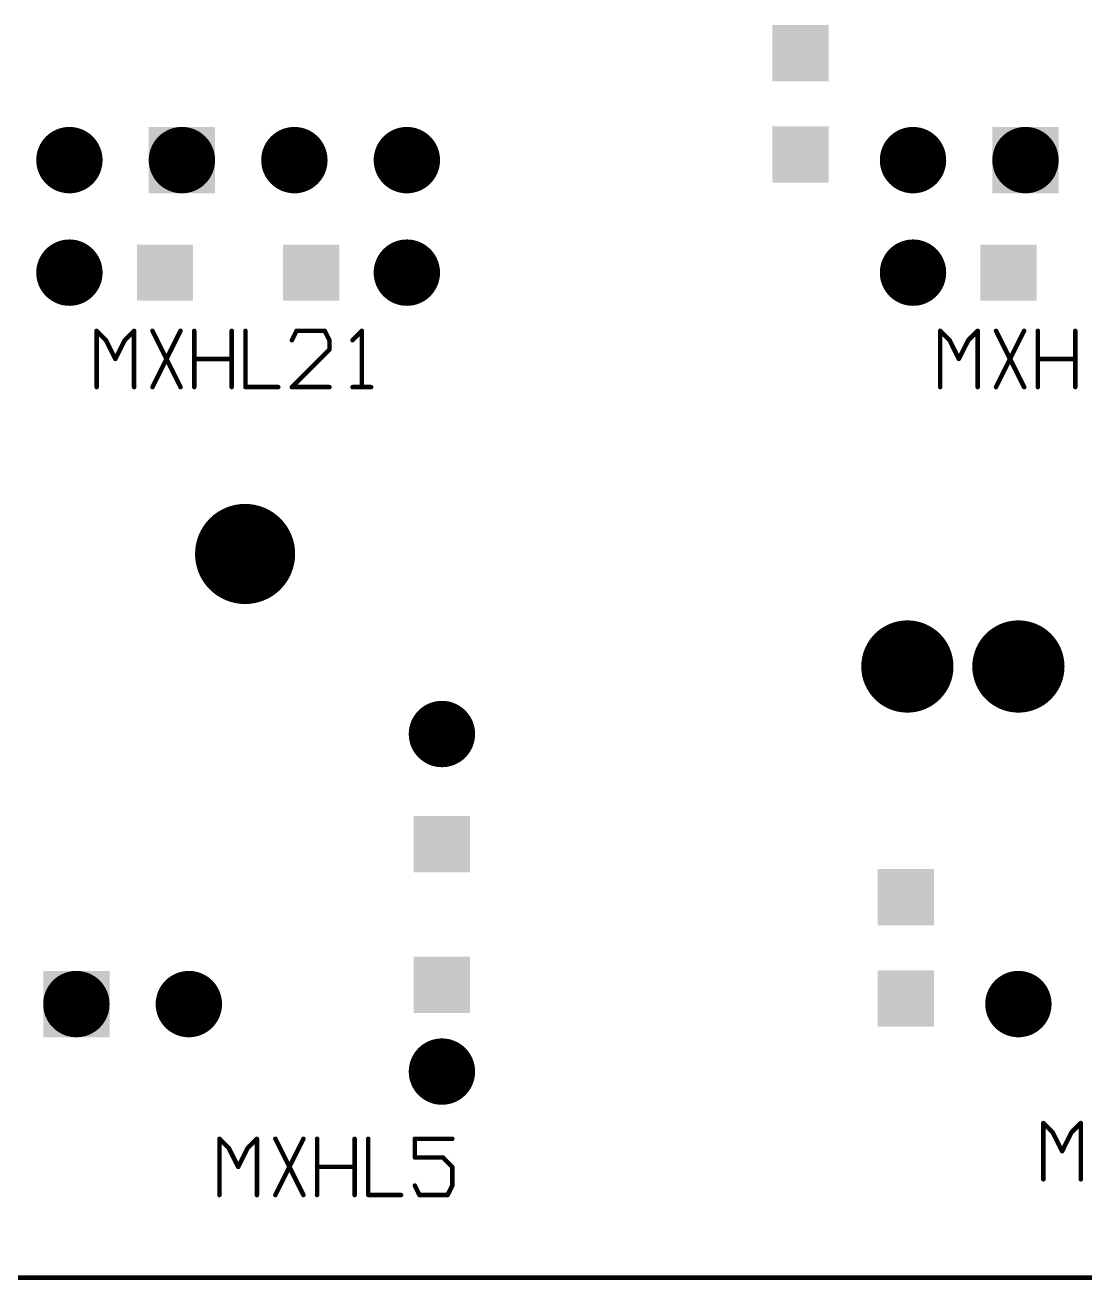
# Model space of a CAD drawing. Header units: millimetres. Extents: x 451 to 799, y 260 to 388.
# Drawn here: x 651.05 to 674.99, y 259.67 to 287.99 of the extents above; entities that cross this region are included whole.
import ezdxf

# ---------------------------------------------------------------- set-up
doc = ezdxf.new("R2010")
doc.units = ezdxf.units.MM
for name, color, linetype in [('3_A_', 4, 'Continuous'), ('4_A_', 54, 'Continuous'), ('5_A_', 7, 'Continuous'), ('8_A_', 3, 'Continuous')]:
    doc.layers.add(name, color=color, linetype=linetype)

# ---------------------------------------------------------------- blocks, each defined once
blk = doc.blocks.new('D24ROUND1_4986X1_4986')
blk.add_lwpolyline([(0.37465, 0, 0.7493, 0.7493, 1), (-0.37465, 0, 0.7493, 0.7493, 1), (0.37465, 0, 0.7493, 0.7493, 0)], format="xyseb")
blk = doc.blocks.new('D25ROUND2_2606X2_2606')
blk.add_lwpolyline([(0.56515, 0, 1.1303, 1.1303, 1), (-0.56515, 0, 1.1303, 1.1303, 1), (0.56515, 0, 1.1303, 1.1303, 0)], format="xyseb")
blk = doc.blocks.new('D26ROUND2_0828X2_0828')
blk.add_lwpolyline([(0.5207, 0, 1.0414, 1.0414, 1), (-0.5207, 0, 1.0414, 1.0414, 1), (0.5207, 0, 1.0414, 1.0414, 0)], format="xyseb")
blk = doc.blocks.new('D16SQUARE1_27X1_27')
blk.add_solid([(-0.635, -0.635), (0.635, -0.635), (-0.635, 0.635), (0.635, 0.635)])
blk = doc.blocks.new('D41SQUARE1_4986X1_4986')
blk.add_solid([(-0.7493, -0.7493), (0.7493, -0.7493), (-0.7493, 0.7493), (0.7493, 0.7493)])

msp = doc.modelspace()

# ---------------------------------------------------------------- linework, layer by layer
at = {"layer": '5_A_'}
for points in [[(652.878, 280.881, 0.102, 0.102, 0), (652.667, 281.092, 0.102, 0.102, 0)], [(652.667, 281.092, 0.102, 0.102, 0), (652.667, 279.822, 0.102, 0.102, 0)], [(653.513, 281.092, 0.102, 0.102, 0), (653.302, 280.881, 0.102, 0.102, 0)], [(653.513, 279.822, 0.102, 0.102, 0), (653.513, 281.092, 0.102, 0.102, 0)], [(654.562, 279.822, 0.102, 0.102, 0), (653.927, 281.092, 0.102, 0.102, 0)], [(654.562, 281.092, 0.102, 0.102, 0), (653.927, 279.822, 0.102, 0.102, 0)], [(654.872, 279.822, 0.102, 0.102, 0), (654.872, 281.092, 0.102, 0.102, 0)], [(655.718, 279.822, 0.102, 0.102, 0), (655.718, 281.092, 0.102, 0.102, 0)], [(656.028, 279.822, 0.102, 0.102, 0), (656.028, 281.092, 0.102, 0.102, 0)], [(657.183, 281.092, 0.102, 0.102, 0), (657.077, 280.881, 0.102, 0.102, 0)], [(657.818, 281.092, 0.102, 0.102, 0), (657.183, 281.092, 0.102, 0.102, 0)], [(657.925, 280.881, 0.102, 0.102, 0), (657.818, 281.092, 0.102, 0.102, 0)], [(658.657, 281.092, 0.102, 0.102, 0), (658.446, 280.881, 0.102, 0.102, 0)], [(658.657, 279.822, 0.102, 0.102, 0), (658.657, 281.092, 0.102, 0.102, 0)], [(671.928, 280.881, 0.102, 0.102, 0), (671.717, 281.092, 0.102, 0.102, 0)], [(671.717, 281.092, 0.102, 0.102, 0), (671.717, 279.822, 0.102, 0.102, 0)], [(672.563, 281.092, 0.102, 0.102, 0), (672.352, 280.881, 0.102, 0.102, 0)], [(672.563, 279.822, 0.102, 0.102, 0), (672.563, 281.092, 0.102, 0.102, 0)], [(673.612, 279.822, 0.102, 0.102, 0), (672.977, 281.092, 0.102, 0.102, 0)], [(673.612, 281.092, 0.102, 0.102, 0), (672.977, 279.822, 0.102, 0.102, 0)], [(673.922, 279.822, 0.102, 0.102, 0), (673.922, 281.092, 0.102, 0.102, 0)], [(674.768, 279.822, 0.102, 0.102, 0), (674.768, 281.092, 0.102, 0.102, 0)], [(653.089, 280.457, 0.102, 0.102, 0), (652.878, 280.881, 0.102, 0.102, 0)], [(653.302, 280.881, 0.102, 0.102, 0), (653.089, 280.457, 0.102, 0.102, 0)], [(657.077, 279.822, 0.102, 0.102, 0), (657.925, 280.67, 0.102, 0.102, 0)], [(657.925, 280.67, 0.102, 0.102, 0), (657.925, 280.881, 0.102, 0.102, 0)], [(672.139, 280.457, 0.102, 0.102, 0), (671.928, 280.881, 0.102, 0.102, 0)], [(672.352, 280.881, 0.102, 0.102, 0), (672.139, 280.457, 0.102, 0.102, 0)], [(655.718, 280.457, 0.102, 0.102, 0), (654.872, 280.457, 0.102, 0.102, 0)], [(674.768, 280.457, 0.102, 0.102, 0), (673.922, 280.457, 0.102, 0.102, 0)], [(656.769, 279.822, 0.102, 0.102, 0), (656.028, 279.822, 0.102, 0.102, 0)], [(657.925, 279.822, 0.102, 0.102, 0), (657.077, 279.822, 0.102, 0.102, 0)], [(658.867, 279.822, 0.102, 0.102, 0), (658.446, 279.822, 0.102, 0.102, 0)], [(674.257, 262.999, 0.102, 0.102, 0), (674.046, 263.21, 0.102, 0.102, 0)], [(674.046, 263.21, 0.102, 0.102, 0), (674.046, 261.94, 0.102, 0.102, 0)], [(674.892, 263.21, 0.102, 0.102, 0), (674.681, 262.999, 0.102, 0.102, 0)], [(674.892, 261.94, 0.102, 0.102, 0), (674.892, 263.21, 0.102, 0.102, 0)], [(655.652, 262.644, 0.102, 0.102, 0), (655.441, 262.855, 0.102, 0.102, 0)], [(655.441, 262.855, 0.102, 0.102, 0), (655.441, 261.585, 0.102, 0.102, 0)], [(656.287, 262.855, 0.102, 0.102, 0), (656.076, 262.644, 0.102, 0.102, 0)], [(656.287, 261.585, 0.102, 0.102, 0), (656.287, 262.855, 0.102, 0.102, 0)], [(657.338, 261.585, 0.102, 0.102, 0), (656.703, 262.855, 0.102, 0.102, 0)], [(657.338, 262.855, 0.102, 0.102, 0), (656.703, 261.585, 0.102, 0.102, 0)], [(657.646, 261.585, 0.102, 0.102, 0), (657.646, 262.855, 0.102, 0.102, 0)], [(658.494, 261.585, 0.102, 0.102, 0), (658.494, 262.855, 0.102, 0.102, 0)], [(658.801, 261.585, 0.102, 0.102, 0), (658.801, 262.855, 0.102, 0.102, 0)], [(659.853, 262.433, 0.102, 0.102, 0), (659.853, 262.855, 0.102, 0.102, 0)], [(659.853, 262.855, 0.102, 0.102, 0), (660.699, 262.855, 0.102, 0.102, 0)], [(674.471, 262.575, 0.102, 0.102, 0), (674.257, 262.999, 0.102, 0.102, 0)], [(674.681, 262.999, 0.102, 0.102, 0), (674.471, 262.575, 0.102, 0.102, 0)], [(655.865, 262.22, 0.102, 0.102, 0), (655.652, 262.644, 0.102, 0.102, 0)], [(656.076, 262.644, 0.102, 0.102, 0), (655.865, 262.22, 0.102, 0.102, 0)], [(660.488, 262.433, 0.102, 0.102, 0), (659.853, 262.433, 0.102, 0.102, 0)], [(660.699, 262.22, 0.102, 0.102, 0), (660.488, 262.433, 0.102, 0.102, 0)], [(658.494, 262.22, 0.102, 0.102, 0), (657.646, 262.22, 0.102, 0.102, 0)], [(660.699, 261.798, 0.102, 0.102, 0), (660.699, 262.22, 0.102, 0.102, 0)], [(659.853, 261.798, 0.102, 0.102, 0), (659.957, 261.585, 0.102, 0.102, 0)], [(660.592, 261.585, 0.102, 0.102, 0), (660.699, 261.798, 0.102, 0.102, 0)], [(659.543, 261.585, 0.102, 0.102, 0), (658.801, 261.585, 0.102, 0.102, 0)], [(659.957, 261.585, 0.102, 0.102, 0), (660.592, 261.585, 0.102, 0.102, 0)]]:
    msp.add_lwpolyline(points, format="xyseb", dxfattribs=at)
for points in [[(652.642, 281.092, 0.0508, 0.0508, 1), (652.693, 281.092, 0.0508, 0.0508, 1), (652.642, 281.092, 0.0508, 0.0508, 0)], [(652.642, 281.092, 0.0508, 0.0508, 1), (652.693, 281.092, 0.0508, 0.0508, 1), (652.642, 281.092, 0.0508, 0.0508, 0)], [(652.642, 281.092, 0.0508, 0.0508, 1), (652.693, 281.092, 0.0508, 0.0508, 1), (652.642, 281.092, 0.0508, 0.0508, 0)], [(653.488, 281.092, 0.0508, 0.0508, 1), (653.539, 281.092, 0.0508, 0.0508, 1), (653.488, 281.092, 0.0508, 0.0508, 0)], [(653.488, 281.092, 0.0508, 0.0508, 1), (653.539, 281.092, 0.0508, 0.0508, 1), (653.488, 281.092, 0.0508, 0.0508, 0)], [(653.488, 281.092, 0.0508, 0.0508, 1), (653.539, 281.092, 0.0508, 0.0508, 1), (653.488, 281.092, 0.0508, 0.0508, 0)], [(653.902, 281.092, 0.0508, 0.0508, 1), (653.953, 281.092, 0.0508, 0.0508, 1), (653.902, 281.092, 0.0508, 0.0508, 0)], [(653.902, 281.092, 0.0508, 0.0508, 1), (653.953, 281.092, 0.0508, 0.0508, 1), (653.902, 281.092, 0.0508, 0.0508, 0)], [(654.537, 281.092, 0.0508, 0.0508, 1), (654.588, 281.092, 0.0508, 0.0508, 1), (654.537, 281.092, 0.0508, 0.0508, 0)], [(654.847, 281.092, 0.0508, 0.0508, 1), (654.897, 281.092, 0.0508, 0.0508, 1), (654.847, 281.092, 0.0508, 0.0508, 0)], [(654.847, 281.092, 0.0508, 0.0508, 1), (654.897, 281.092, 0.0508, 0.0508, 1), (654.847, 281.092, 0.0508, 0.0508, 0)], [(655.692, 281.092, 0.0508, 0.0508, 1), (655.743, 281.092, 0.0508, 0.0508, 1), (655.692, 281.092, 0.0508, 0.0508, 0)], [(655.692, 281.092, 0.0508, 0.0508, 1), (655.743, 281.092, 0.0508, 0.0508, 1), (655.692, 281.092, 0.0508, 0.0508, 0)], [(656.002, 281.092, 0.0508, 0.0508, 1), (656.053, 281.092, 0.0508, 0.0508, 1), (656.002, 281.092, 0.0508, 0.0508, 0)], [(656.002, 281.092, 0.0508, 0.0508, 1), (656.053, 281.092, 0.0508, 0.0508, 1), (656.002, 281.092, 0.0508, 0.0508, 0)], [(657.158, 281.092, 0.0508, 0.0508, 1), (657.209, 281.092, 0.0508, 0.0508, 1), (657.158, 281.092, 0.0508, 0.0508, 0)], [(657.158, 281.092, 0.0508, 0.0508, 1), (657.209, 281.092, 0.0508, 0.0508, 1), (657.158, 281.092, 0.0508, 0.0508, 0)], [(657.158, 281.092, 0.0508, 0.0508, 1), (657.209, 281.092, 0.0508, 0.0508, 1), (657.158, 281.092, 0.0508, 0.0508, 0)], [(657.793, 281.092, 0.0508, 0.0508, 1), (657.844, 281.092, 0.0508, 0.0508, 1), (657.793, 281.092, 0.0508, 0.0508, 0)], [(657.793, 281.092, 0.0508, 0.0508, 1), (657.844, 281.092, 0.0508, 0.0508, 1), (657.793, 281.092, 0.0508, 0.0508, 0)], [(657.793, 281.092, 0.0508, 0.0508, 1), (657.844, 281.092, 0.0508, 0.0508, 1), (657.793, 281.092, 0.0508, 0.0508, 0)], [(658.631, 281.092, 0.0508, 0.0508, 1), (658.682, 281.092, 0.0508, 0.0508, 1), (658.631, 281.092, 0.0508, 0.0508, 0)], [(658.631, 281.092, 0.0508, 0.0508, 1), (658.682, 281.092, 0.0508, 0.0508, 1), (658.631, 281.092, 0.0508, 0.0508, 0)], [(658.631, 281.092, 0.0508, 0.0508, 1), (658.682, 281.092, 0.0508, 0.0508, 1), (658.631, 281.092, 0.0508, 0.0508, 0)], [(671.692, 281.092, 0.0508, 0.0508, 1), (671.743, 281.092, 0.0508, 0.0508, 1), (671.692, 281.092, 0.0508, 0.0508, 0)], [(671.692, 281.092, 0.0508, 0.0508, 1), (671.743, 281.092, 0.0508, 0.0508, 1), (671.692, 281.092, 0.0508, 0.0508, 0)], [(671.692, 281.092, 0.0508, 0.0508, 1), (671.743, 281.092, 0.0508, 0.0508, 1), (671.692, 281.092, 0.0508, 0.0508, 0)], [(672.538, 281.092, 0.0508, 0.0508, 1), (672.589, 281.092, 0.0508, 0.0508, 1), (672.538, 281.092, 0.0508, 0.0508, 0)], [(672.538, 281.092, 0.0508, 0.0508, 1), (672.589, 281.092, 0.0508, 0.0508, 1), (672.538, 281.092, 0.0508, 0.0508, 0)], [(672.538, 281.092, 0.0508, 0.0508, 1), (672.589, 281.092, 0.0508, 0.0508, 1), (672.538, 281.092, 0.0508, 0.0508, 0)], [(672.952, 281.092, 0.0508, 0.0508, 1), (673.003, 281.092, 0.0508, 0.0508, 1), (672.952, 281.092, 0.0508, 0.0508, 0)], [(672.952, 281.092, 0.0508, 0.0508, 1), (673.003, 281.092, 0.0508, 0.0508, 1), (672.952, 281.092, 0.0508, 0.0508, 0)], [(673.587, 281.092, 0.0508, 0.0508, 1), (673.638, 281.092, 0.0508, 0.0508, 1), (673.587, 281.092, 0.0508, 0.0508, 0)], [(673.897, 281.092, 0.0508, 0.0508, 1), (673.947, 281.092, 0.0508, 0.0508, 1), (673.897, 281.092, 0.0508, 0.0508, 0)], [(673.897, 281.092, 0.0508, 0.0508, 1), (673.947, 281.092, 0.0508, 0.0508, 1), (673.897, 281.092, 0.0508, 0.0508, 0)], [(674.742, 281.092, 0.0508, 0.0508, 1), (674.793, 281.092, 0.0508, 0.0508, 1), (674.742, 281.092, 0.0508, 0.0508, 0)], [(674.742, 281.092, 0.0508, 0.0508, 1), (674.793, 281.092, 0.0508, 0.0508, 1), (674.742, 281.092, 0.0508, 0.0508, 0)], [(652.853, 280.881, 0.0508, 0.0508, 1), (652.904, 280.881, 0.0508, 0.0508, 1), (652.853, 280.881, 0.0508, 0.0508, 0)], [(652.853, 280.881, 0.0508, 0.0508, 1), (652.904, 280.881, 0.0508, 0.0508, 1), (652.853, 280.881, 0.0508, 0.0508, 0)], [(652.853, 280.881, 0.0508, 0.0508, 1), (652.904, 280.881, 0.0508, 0.0508, 1), (652.853, 280.881, 0.0508, 0.0508, 0)], [(653.277, 280.881, 0.0508, 0.0508, 1), (653.328, 280.881, 0.0508, 0.0508, 1), (653.277, 280.881, 0.0508, 0.0508, 0)], [(653.277, 280.881, 0.0508, 0.0508, 1), (653.328, 280.881, 0.0508, 0.0508, 1), (653.277, 280.881, 0.0508, 0.0508, 0)], [(653.277, 280.881, 0.0508, 0.0508, 1), (653.328, 280.881, 0.0508, 0.0508, 1), (653.277, 280.881, 0.0508, 0.0508, 0)], [(657.051, 280.881, 0.0508, 0.0508, 1), (657.102, 280.881, 0.0508, 0.0508, 1), (657.051, 280.881, 0.0508, 0.0508, 0)], [(657.051, 280.881, 0.0508, 0.0508, 1), (657.102, 280.881, 0.0508, 0.0508, 1), (657.051, 280.881, 0.0508, 0.0508, 0)], [(657.9, 280.881, 0.0508, 0.0508, 1), (657.951, 280.881, 0.0508, 0.0508, 1), (657.9, 280.881, 0.0508, 0.0508, 0)], [(657.9, 280.881, 0.0508, 0.0508, 1), (657.951, 280.881, 0.0508, 0.0508, 1), (657.9, 280.881, 0.0508, 0.0508, 0)], [(657.9, 280.881, 0.0508, 0.0508, 1), (657.951, 280.881, 0.0508, 0.0508, 1), (657.9, 280.881, 0.0508, 0.0508, 0)], [(657.9, 280.67, 0.0508, 0.0508, 1), (657.951, 280.67, 0.0508, 0.0508, 1), (657.9, 280.67, 0.0508, 0.0508, 0)], [(657.9, 280.67, 0.0508, 0.0508, 1), (657.951, 280.67, 0.0508, 0.0508, 1), (657.9, 280.67, 0.0508, 0.0508, 0)], [(657.9, 280.67, 0.0508, 0.0508, 1), (657.951, 280.67, 0.0508, 0.0508, 1), (657.9, 280.67, 0.0508, 0.0508, 0)], [(658.42, 280.881, 0.0508, 0.0508, 1), (658.471, 280.881, 0.0508, 0.0508, 1), (658.42, 280.881, 0.0508, 0.0508, 0)], [(658.42, 280.881, 0.0508, 0.0508, 1), (658.471, 280.881, 0.0508, 0.0508, 1), (658.42, 280.881, 0.0508, 0.0508, 0)], [(671.903, 280.881, 0.0508, 0.0508, 1), (671.954, 280.881, 0.0508, 0.0508, 1), (671.903, 280.881, 0.0508, 0.0508, 0)], [(671.903, 280.881, 0.0508, 0.0508, 1), (671.954, 280.881, 0.0508, 0.0508, 1), (671.903, 280.881, 0.0508, 0.0508, 0)], [(671.903, 280.881, 0.0508, 0.0508, 1), (671.954, 280.881, 0.0508, 0.0508, 1), (671.903, 280.881, 0.0508, 0.0508, 0)], [(672.327, 280.881, 0.0508, 0.0508, 1), (672.378, 280.881, 0.0508, 0.0508, 1), (672.327, 280.881, 0.0508, 0.0508, 0)], [(672.327, 280.881, 0.0508, 0.0508, 1), (672.378, 280.881, 0.0508, 0.0508, 1), (672.327, 280.881, 0.0508, 0.0508, 0)], [(672.327, 280.881, 0.0508, 0.0508, 1), (672.378, 280.881, 0.0508, 0.0508, 1), (672.327, 280.881, 0.0508, 0.0508, 0)], [(653.064, 280.457, 0.0508, 0.0508, 1), (653.114, 280.457, 0.0508, 0.0508, 1), (653.064, 280.457, 0.0508, 0.0508, 0)], [(653.064, 280.457, 0.0508, 0.0508, 1), (653.114, 280.457, 0.0508, 0.0508, 1), (653.064, 280.457, 0.0508, 0.0508, 0)], [(653.064, 280.457, 0.0508, 0.0508, 1), (653.114, 280.457, 0.0508, 0.0508, 1), (653.064, 280.457, 0.0508, 0.0508, 0)], [(654.847, 280.457, 0.0508, 0.0508, 1), (654.897, 280.457, 0.0508, 0.0508, 1), (654.847, 280.457, 0.0508, 0.0508, 0)], [(654.847, 280.457, 0.0508, 0.0508, 1), (654.897, 280.457, 0.0508, 0.0508, 1), (654.847, 280.457, 0.0508, 0.0508, 0)], [(655.692, 280.457, 0.0508, 0.0508, 1), (655.743, 280.457, 0.0508, 0.0508, 1), (655.692, 280.457, 0.0508, 0.0508, 0)], [(672.114, 280.457, 0.0508, 0.0508, 1), (672.164, 280.457, 0.0508, 0.0508, 1), (672.114, 280.457, 0.0508, 0.0508, 0)], [(672.114, 280.457, 0.0508, 0.0508, 1), (672.164, 280.457, 0.0508, 0.0508, 1), (672.114, 280.457, 0.0508, 0.0508, 0)], [(672.114, 280.457, 0.0508, 0.0508, 1), (672.164, 280.457, 0.0508, 0.0508, 1), (672.114, 280.457, 0.0508, 0.0508, 0)], [(673.897, 280.457, 0.0508, 0.0508, 1), (673.947, 280.457, 0.0508, 0.0508, 1), (673.897, 280.457, 0.0508, 0.0508, 0)], [(673.897, 280.457, 0.0508, 0.0508, 1), (673.947, 280.457, 0.0508, 0.0508, 1), (673.897, 280.457, 0.0508, 0.0508, 0)], [(674.742, 280.457, 0.0508, 0.0508, 1), (674.793, 280.457, 0.0508, 0.0508, 1), (674.742, 280.457, 0.0508, 0.0508, 0)], [(652.642, 279.822, 0.0508, 0.0508, 1), (652.693, 279.822, 0.0508, 0.0508, 1), (652.642, 279.822, 0.0508, 0.0508, 0)], [(652.642, 279.822, 0.0508, 0.0508, 1), (652.693, 279.822, 0.0508, 0.0508, 1), (652.642, 279.822, 0.0508, 0.0508, 0)], [(653.488, 279.822, 0.0508, 0.0508, 1), (653.539, 279.822, 0.0508, 0.0508, 1), (653.488, 279.822, 0.0508, 0.0508, 0)], [(653.902, 279.822, 0.0508, 0.0508, 1), (653.953, 279.822, 0.0508, 0.0508, 1), (653.902, 279.822, 0.0508, 0.0508, 0)], [(653.902, 279.822, 0.0508, 0.0508, 1), (653.953, 279.822, 0.0508, 0.0508, 1), (653.902, 279.822, 0.0508, 0.0508, 0)], [(654.537, 279.822, 0.0508, 0.0508, 1), (654.588, 279.822, 0.0508, 0.0508, 1), (654.537, 279.822, 0.0508, 0.0508, 0)], [(654.847, 279.822, 0.0508, 0.0508, 1), (654.897, 279.822, 0.0508, 0.0508, 1), (654.847, 279.822, 0.0508, 0.0508, 0)], [(655.692, 279.822, 0.0508, 0.0508, 1), (655.743, 279.822, 0.0508, 0.0508, 1), (655.692, 279.822, 0.0508, 0.0508, 0)], [(656.002, 279.822, 0.0508, 0.0508, 1), (656.053, 279.822, 0.0508, 0.0508, 1), (656.002, 279.822, 0.0508, 0.0508, 0)], [(656.002, 279.822, 0.0508, 0.0508, 1), (656.053, 279.822, 0.0508, 0.0508, 1), (656.002, 279.822, 0.0508, 0.0508, 0)], [(656.002, 279.822, 0.0508, 0.0508, 1), (656.053, 279.822, 0.0508, 0.0508, 1), (656.002, 279.822, 0.0508, 0.0508, 0)], [(656.744, 279.822, 0.0508, 0.0508, 1), (656.795, 279.822, 0.0508, 0.0508, 1), (656.744, 279.822, 0.0508, 0.0508, 0)], [(657.051, 279.822, 0.0508, 0.0508, 1), (657.102, 279.822, 0.0508, 0.0508, 1), (657.051, 279.822, 0.0508, 0.0508, 0)], [(657.051, 279.822, 0.0508, 0.0508, 1), (657.102, 279.822, 0.0508, 0.0508, 1), (657.051, 279.822, 0.0508, 0.0508, 0)], [(657.051, 279.822, 0.0508, 0.0508, 1), (657.102, 279.822, 0.0508, 0.0508, 1), (657.051, 279.822, 0.0508, 0.0508, 0)], [(657.9, 279.822, 0.0508, 0.0508, 1), (657.951, 279.822, 0.0508, 0.0508, 1), (657.9, 279.822, 0.0508, 0.0508, 0)], [(658.42, 279.822, 0.0508, 0.0508, 1), (658.471, 279.822, 0.0508, 0.0508, 1), (658.42, 279.822, 0.0508, 0.0508, 0)], [(658.42, 279.822, 0.0508, 0.0508, 1), (658.471, 279.822, 0.0508, 0.0508, 1), (658.42, 279.822, 0.0508, 0.0508, 0)], [(658.631, 279.822, 0.0508, 0.0508, 1), (658.682, 279.822, 0.0508, 0.0508, 1), (658.631, 279.822, 0.0508, 0.0508, 0)], [(658.842, 279.822, 0.0508, 0.0508, 1), (658.893, 279.822, 0.0508, 0.0508, 1), (658.842, 279.822, 0.0508, 0.0508, 0)], [(671.692, 279.822, 0.0508, 0.0508, 1), (671.743, 279.822, 0.0508, 0.0508, 1), (671.692, 279.822, 0.0508, 0.0508, 0)], [(671.692, 279.822, 0.0508, 0.0508, 1), (671.743, 279.822, 0.0508, 0.0508, 1), (671.692, 279.822, 0.0508, 0.0508, 0)], [(672.538, 279.822, 0.0508, 0.0508, 1), (672.589, 279.822, 0.0508, 0.0508, 1), (672.538, 279.822, 0.0508, 0.0508, 0)], [(672.952, 279.822, 0.0508, 0.0508, 1), (673.003, 279.822, 0.0508, 0.0508, 1), (672.952, 279.822, 0.0508, 0.0508, 0)], [(672.952, 279.822, 0.0508, 0.0508, 1), (673.003, 279.822, 0.0508, 0.0508, 1), (672.952, 279.822, 0.0508, 0.0508, 0)], [(673.587, 279.822, 0.0508, 0.0508, 1), (673.638, 279.822, 0.0508, 0.0508, 1), (673.587, 279.822, 0.0508, 0.0508, 0)], [(673.897, 279.822, 0.0508, 0.0508, 1), (673.947, 279.822, 0.0508, 0.0508, 1), (673.897, 279.822, 0.0508, 0.0508, 0)], [(674.742, 279.822, 0.0508, 0.0508, 1), (674.793, 279.822, 0.0508, 0.0508, 1), (674.742, 279.822, 0.0508, 0.0508, 0)], [(674.021, 263.21, 0.0508, 0.0508, 1), (674.072, 263.21, 0.0508, 0.0508, 1), (674.021, 263.21, 0.0508, 0.0508, 0)], [(674.021, 263.21, 0.0508, 0.0508, 1), (674.072, 263.21, 0.0508, 0.0508, 1), (674.021, 263.21, 0.0508, 0.0508, 0)], [(674.021, 263.21, 0.0508, 0.0508, 1), (674.072, 263.21, 0.0508, 0.0508, 1), (674.021, 263.21, 0.0508, 0.0508, 0)], [(674.867, 263.21, 0.0508, 0.0508, 1), (674.918, 263.21, 0.0508, 0.0508, 1), (674.867, 263.21, 0.0508, 0.0508, 0)], [(674.867, 263.21, 0.0508, 0.0508, 1), (674.918, 263.21, 0.0508, 0.0508, 1), (674.867, 263.21, 0.0508, 0.0508, 0)], [(674.867, 263.21, 0.0508, 0.0508, 1), (674.918, 263.21, 0.0508, 0.0508, 1), (674.867, 263.21, 0.0508, 0.0508, 0)], [(655.416, 262.855, 0.0508, 0.0508, 1), (655.466, 262.855, 0.0508, 0.0508, 1), (655.416, 262.855, 0.0508, 0.0508, 0)], [(655.416, 262.855, 0.0508, 0.0508, 1), (655.466, 262.855, 0.0508, 0.0508, 1), (655.416, 262.855, 0.0508, 0.0508, 0)], [(655.416, 262.855, 0.0508, 0.0508, 1), (655.466, 262.855, 0.0508, 0.0508, 1), (655.416, 262.855, 0.0508, 0.0508, 0)], [(656.261, 262.855, 0.0508, 0.0508, 1), (656.312, 262.855, 0.0508, 0.0508, 1), (656.261, 262.855, 0.0508, 0.0508, 0)], [(656.261, 262.855, 0.0508, 0.0508, 1), (656.312, 262.855, 0.0508, 0.0508, 1), (656.261, 262.855, 0.0508, 0.0508, 0)], [(656.261, 262.855, 0.0508, 0.0508, 1), (656.312, 262.855, 0.0508, 0.0508, 1), (656.261, 262.855, 0.0508, 0.0508, 0)], [(656.678, 262.855, 0.0508, 0.0508, 1), (656.729, 262.855, 0.0508, 0.0508, 1), (656.678, 262.855, 0.0508, 0.0508, 0)], [(656.678, 262.855, 0.0508, 0.0508, 1), (656.729, 262.855, 0.0508, 0.0508, 1), (656.678, 262.855, 0.0508, 0.0508, 0)], [(657.313, 262.855, 0.0508, 0.0508, 1), (657.364, 262.855, 0.0508, 0.0508, 1), (657.313, 262.855, 0.0508, 0.0508, 0)], [(657.62, 262.855, 0.0508, 0.0508, 1), (657.671, 262.855, 0.0508, 0.0508, 1), (657.62, 262.855, 0.0508, 0.0508, 0)], [(657.62, 262.855, 0.0508, 0.0508, 1), (657.671, 262.855, 0.0508, 0.0508, 1), (657.62, 262.855, 0.0508, 0.0508, 0)], [(658.469, 262.855, 0.0508, 0.0508, 1), (658.519, 262.855, 0.0508, 0.0508, 1), (658.469, 262.855, 0.0508, 0.0508, 0)], [(658.469, 262.855, 0.0508, 0.0508, 1), (658.519, 262.855, 0.0508, 0.0508, 1), (658.469, 262.855, 0.0508, 0.0508, 0)], [(658.776, 262.855, 0.0508, 0.0508, 1), (658.827, 262.855, 0.0508, 0.0508, 1), (658.776, 262.855, 0.0508, 0.0508, 0)], [(658.776, 262.855, 0.0508, 0.0508, 1), (658.827, 262.855, 0.0508, 0.0508, 1), (658.776, 262.855, 0.0508, 0.0508, 0)], [(659.828, 262.855, 0.0508, 0.0508, 1), (659.878, 262.855, 0.0508, 0.0508, 1), (659.828, 262.855, 0.0508, 0.0508, 0)], [(659.828, 262.855, 0.0508, 0.0508, 1), (659.878, 262.855, 0.0508, 0.0508, 1), (659.828, 262.855, 0.0508, 0.0508, 0)], [(659.828, 262.855, 0.0508, 0.0508, 1), (659.878, 262.855, 0.0508, 0.0508, 1), (659.828, 262.855, 0.0508, 0.0508, 0)], [(660.673, 262.855, 0.0508, 0.0508, 1), (660.724, 262.855, 0.0508, 0.0508, 1), (660.673, 262.855, 0.0508, 0.0508, 0)], [(660.673, 262.855, 0.0508, 0.0508, 1), (660.724, 262.855, 0.0508, 0.0508, 1), (660.673, 262.855, 0.0508, 0.0508, 0)], [(674.232, 262.999, 0.0508, 0.0508, 1), (674.283, 262.999, 0.0508, 0.0508, 1), (674.232, 262.999, 0.0508, 0.0508, 0)], [(674.232, 262.999, 0.0508, 0.0508, 1), (674.283, 262.999, 0.0508, 0.0508, 1), (674.232, 262.999, 0.0508, 0.0508, 0)], [(674.232, 262.999, 0.0508, 0.0508, 1), (674.283, 262.999, 0.0508, 0.0508, 1), (674.232, 262.999, 0.0508, 0.0508, 0)], [(674.656, 262.999, 0.0508, 0.0508, 1), (674.707, 262.999, 0.0508, 0.0508, 1), (674.656, 262.999, 0.0508, 0.0508, 0)], [(674.656, 262.999, 0.0508, 0.0508, 1), (674.707, 262.999, 0.0508, 0.0508, 1), (674.656, 262.999, 0.0508, 0.0508, 0)], [(674.656, 262.999, 0.0508, 0.0508, 1), (674.707, 262.999, 0.0508, 0.0508, 1), (674.656, 262.999, 0.0508, 0.0508, 0)], [(655.626, 262.644, 0.0508, 0.0508, 1), (655.677, 262.644, 0.0508, 0.0508, 1), (655.626, 262.644, 0.0508, 0.0508, 0)], [(655.626, 262.644, 0.0508, 0.0508, 1), (655.677, 262.644, 0.0508, 0.0508, 1), (655.626, 262.644, 0.0508, 0.0508, 0)], [(655.626, 262.644, 0.0508, 0.0508, 1), (655.677, 262.644, 0.0508, 0.0508, 1), (655.626, 262.644, 0.0508, 0.0508, 0)], [(656.051, 262.644, 0.0508, 0.0508, 1), (656.101, 262.644, 0.0508, 0.0508, 1), (656.051, 262.644, 0.0508, 0.0508, 0)], [(656.051, 262.644, 0.0508, 0.0508, 1), (656.101, 262.644, 0.0508, 0.0508, 1), (656.051, 262.644, 0.0508, 0.0508, 0)], [(656.051, 262.644, 0.0508, 0.0508, 1), (656.101, 262.644, 0.0508, 0.0508, 1), (656.051, 262.644, 0.0508, 0.0508, 0)], [(674.445, 262.575, 0.0508, 0.0508, 1), (674.496, 262.575, 0.0508, 0.0508, 1), (674.445, 262.575, 0.0508, 0.0508, 0)], [(674.445, 262.575, 0.0508, 0.0508, 1), (674.496, 262.575, 0.0508, 0.0508, 1), (674.445, 262.575, 0.0508, 0.0508, 0)], [(674.445, 262.575, 0.0508, 0.0508, 1), (674.496, 262.575, 0.0508, 0.0508, 1), (674.445, 262.575, 0.0508, 0.0508, 0)], [(659.828, 262.433, 0.0508, 0.0508, 1), (659.878, 262.433, 0.0508, 0.0508, 1), (659.828, 262.433, 0.0508, 0.0508, 0)], [(659.828, 262.433, 0.0508, 0.0508, 1), (659.878, 262.433, 0.0508, 0.0508, 1), (659.828, 262.433, 0.0508, 0.0508, 0)], [(659.828, 262.433, 0.0508, 0.0508, 1), (659.878, 262.433, 0.0508, 0.0508, 1), (659.828, 262.433, 0.0508, 0.0508, 0)], [(660.463, 262.433, 0.0508, 0.0508, 1), (660.513, 262.433, 0.0508, 0.0508, 1), (660.463, 262.433, 0.0508, 0.0508, 0)], [(660.463, 262.433, 0.0508, 0.0508, 1), (660.513, 262.433, 0.0508, 0.0508, 1), (660.463, 262.433, 0.0508, 0.0508, 0)], [(660.463, 262.433, 0.0508, 0.0508, 1), (660.513, 262.433, 0.0508, 0.0508, 1), (660.463, 262.433, 0.0508, 0.0508, 0)], [(655.84, 262.22, 0.0508, 0.0508, 1), (655.891, 262.22, 0.0508, 0.0508, 1), (655.84, 262.22, 0.0508, 0.0508, 0)], [(655.84, 262.22, 0.0508, 0.0508, 1), (655.891, 262.22, 0.0508, 0.0508, 1), (655.84, 262.22, 0.0508, 0.0508, 0)], [(655.84, 262.22, 0.0508, 0.0508, 1), (655.891, 262.22, 0.0508, 0.0508, 1), (655.84, 262.22, 0.0508, 0.0508, 0)], [(657.62, 262.22, 0.0508, 0.0508, 1), (657.671, 262.22, 0.0508, 0.0508, 1), (657.62, 262.22, 0.0508, 0.0508, 0)], [(657.62, 262.22, 0.0508, 0.0508, 1), (657.671, 262.22, 0.0508, 0.0508, 1), (657.62, 262.22, 0.0508, 0.0508, 0)], [(658.469, 262.22, 0.0508, 0.0508, 1), (658.519, 262.22, 0.0508, 0.0508, 1), (658.469, 262.22, 0.0508, 0.0508, 0)], [(660.673, 262.22, 0.0508, 0.0508, 1), (660.724, 262.22, 0.0508, 0.0508, 1), (660.673, 262.22, 0.0508, 0.0508, 0)], [(660.673, 262.22, 0.0508, 0.0508, 1), (660.724, 262.22, 0.0508, 0.0508, 1), (660.673, 262.22, 0.0508, 0.0508, 0)], [(660.673, 262.22, 0.0508, 0.0508, 1), (660.724, 262.22, 0.0508, 0.0508, 1), (660.673, 262.22, 0.0508, 0.0508, 0)], [(659.828, 261.798, 0.0508, 0.0508, 1), (659.878, 261.798, 0.0508, 0.0508, 1), (659.828, 261.798, 0.0508, 0.0508, 0)], [(660.673, 261.798, 0.0508, 0.0508, 1), (660.724, 261.798, 0.0508, 0.0508, 1), (660.673, 261.798, 0.0508, 0.0508, 0)], [(660.673, 261.798, 0.0508, 0.0508, 1), (660.724, 261.798, 0.0508, 0.0508, 1), (660.673, 261.798, 0.0508, 0.0508, 0)], [(660.673, 261.798, 0.0508, 0.0508, 1), (660.724, 261.798, 0.0508, 0.0508, 1), (660.673, 261.798, 0.0508, 0.0508, 0)], [(674.021, 261.94, 0.0508, 0.0508, 1), (674.072, 261.94, 0.0508, 0.0508, 1), (674.021, 261.94, 0.0508, 0.0508, 0)], [(674.021, 261.94, 0.0508, 0.0508, 1), (674.072, 261.94, 0.0508, 0.0508, 1), (674.021, 261.94, 0.0508, 0.0508, 0)], [(674.867, 261.94, 0.0508, 0.0508, 1), (674.918, 261.94, 0.0508, 0.0508, 1), (674.867, 261.94, 0.0508, 0.0508, 0)], [(655.416, 261.585, 0.0508, 0.0508, 1), (655.466, 261.585, 0.0508, 0.0508, 1), (655.416, 261.585, 0.0508, 0.0508, 0)], [(655.416, 261.585, 0.0508, 0.0508, 1), (655.466, 261.585, 0.0508, 0.0508, 1), (655.416, 261.585, 0.0508, 0.0508, 0)], [(656.261, 261.585, 0.0508, 0.0508, 1), (656.312, 261.585, 0.0508, 0.0508, 1), (656.261, 261.585, 0.0508, 0.0508, 0)], [(656.678, 261.585, 0.0508, 0.0508, 1), (656.729, 261.585, 0.0508, 0.0508, 1), (656.678, 261.585, 0.0508, 0.0508, 0)], [(656.678, 261.585, 0.0508, 0.0508, 1), (656.729, 261.585, 0.0508, 0.0508, 1), (656.678, 261.585, 0.0508, 0.0508, 0)], [(657.313, 261.585, 0.0508, 0.0508, 1), (657.364, 261.585, 0.0508, 0.0508, 1), (657.313, 261.585, 0.0508, 0.0508, 0)], [(657.62, 261.585, 0.0508, 0.0508, 1), (657.671, 261.585, 0.0508, 0.0508, 1), (657.62, 261.585, 0.0508, 0.0508, 0)], [(658.469, 261.585, 0.0508, 0.0508, 1), (658.519, 261.585, 0.0508, 0.0508, 1), (658.469, 261.585, 0.0508, 0.0508, 0)], [(658.776, 261.585, 0.0508, 0.0508, 1), (658.827, 261.585, 0.0508, 0.0508, 1), (658.776, 261.585, 0.0508, 0.0508, 0)], [(658.776, 261.585, 0.0508, 0.0508, 1), (658.827, 261.585, 0.0508, 0.0508, 1), (658.776, 261.585, 0.0508, 0.0508, 0)], [(658.776, 261.585, 0.0508, 0.0508, 1), (658.827, 261.585, 0.0508, 0.0508, 1), (658.776, 261.585, 0.0508, 0.0508, 0)], [(659.518, 261.585, 0.0508, 0.0508, 1), (659.568, 261.585, 0.0508, 0.0508, 1), (659.518, 261.585, 0.0508, 0.0508, 0)], [(659.932, 261.585, 0.0508, 0.0508, 1), (659.983, 261.585, 0.0508, 0.0508, 1), (659.932, 261.585, 0.0508, 0.0508, 0)], [(659.932, 261.585, 0.0508, 0.0508, 1), (659.983, 261.585, 0.0508, 0.0508, 1), (659.932, 261.585, 0.0508, 0.0508, 0)], [(659.932, 261.585, 0.0508, 0.0508, 1), (659.983, 261.585, 0.0508, 0.0508, 1), (659.932, 261.585, 0.0508, 0.0508, 0)], [(660.567, 261.585, 0.0508, 0.0508, 1), (660.618, 261.585, 0.0508, 0.0508, 1), (660.567, 261.585, 0.0508, 0.0508, 0)], [(660.567, 261.585, 0.0508, 0.0508, 1), (660.618, 261.585, 0.0508, 0.0508, 1), (660.567, 261.585, 0.0508, 0.0508, 0)], [(660.567, 261.585, 0.0508, 0.0508, 1), (660.618, 261.585, 0.0508, 0.0508, 1), (660.567, 261.585, 0.0508, 0.0508, 0)]]:
    msp.add_lwpolyline(points, format="xyseb", close=True, dxfattribs=at)
at = {"layer": '8_A_'}
msp.add_lwpolyline([(644.776, 259.72, 0.102, 0.102, 0), (735.913, 259.72, 0.102, 0.102, 0)], format="xyseb", dxfattribs=at)

# ---------------------------------------------------------------- block references
at = {"layer": '3_A_'}
for name, p in [('D24ROUND1_4986X1_4986', (652.053, 284.945)), ('D24ROUND1_4986X1_4986', (654.593, 284.945)), ('D24ROUND1_4986X1_4986', (657.133, 284.945)), ('D24ROUND1_4986X1_4986', (659.673, 284.945)), ('D24ROUND1_4986X1_4986', (671.103, 284.945)), ('D24ROUND1_4986X1_4986', (673.643, 284.945)), ('D24ROUND1_4986X1_4986', (652.053, 282.405)), ('D24ROUND1_4986X1_4986', (659.673, 282.405)), ('D24ROUND1_4986X1_4986', (671.103, 282.405)), ('D25ROUND2_2606X2_2606', (656.02, 276.055)), ('D26ROUND2_0828X2_0828', (670.976, 273.515)), ('D26ROUND2_0828X2_0828', (673.483, 273.515)), ('D24ROUND1_4986X1_4986', (660.465, 271.991)), ('D24ROUND1_4986X1_4986', (652.21, 265.895)), ('D24ROUND1_4986X1_4986', (654.75, 265.895)), ('D24ROUND1_4986X1_4986', (673.483, 265.895)), ('D24ROUND1_4986X1_4986', (660.465, 264.371))]:
    msp.add_blockref(name, p, dxfattribs=at)
at = {"layer": '4_A_'}
for name, p in [('D16SQUARE1_27X1_27', (668.563, 287.358)), ('D24ROUND1_4986X1_4986', (652.053, 284.945)), ('D41SQUARE1_4986X1_4986', (654.593, 284.945)), ('D24ROUND1_4986X1_4986', (657.133, 284.945)), ('D24ROUND1_4986X1_4986', (659.673, 284.945)), ('D16SQUARE1_27X1_27', (668.563, 285.072)), ('D24ROUND1_4986X1_4986', (671.103, 284.945)), ('D41SQUARE1_4986X1_4986', (673.643, 284.945)), ('D24ROUND1_4986X1_4986', (652.053, 282.405)), ('D16SQUARE1_27X1_27', (654.212, 282.405)), ('D16SQUARE1_27X1_27', (657.514, 282.405)), ('D24ROUND1_4986X1_4986', (659.673, 282.405)), ('D24ROUND1_4986X1_4986', (671.103, 282.405)), ('D16SQUARE1_27X1_27', (673.262, 282.405)), ('D25ROUND2_2606X2_2606', (656.02, 276.055)), ('D26ROUND2_0828X2_0828', (670.976, 273.515)), ('D26ROUND2_0828X2_0828', (673.483, 273.515)), ('D24ROUND1_4986X1_4986', (660.465, 271.991)), ('D16SQUARE1_27X1_27', (660.465, 269.502)), ('D16SQUARE1_27X1_27', (670.943, 268.308)), ('D16SQUARE1_27X1_27', (660.465, 266.327)), ('D41SQUARE1_4986X1_4986', (652.21, 265.895)), ('D24ROUND1_4986X1_4986', (654.75, 265.895)), ('D16SQUARE1_27X1_27', (670.943, 266.022)), ('D24ROUND1_4986X1_4986', (673.483, 265.895)), ('D24ROUND1_4986X1_4986', (660.465, 264.371))]:
    msp.add_blockref(name, p, dxfattribs=at)

doc.saveas('drawing.dxf')
